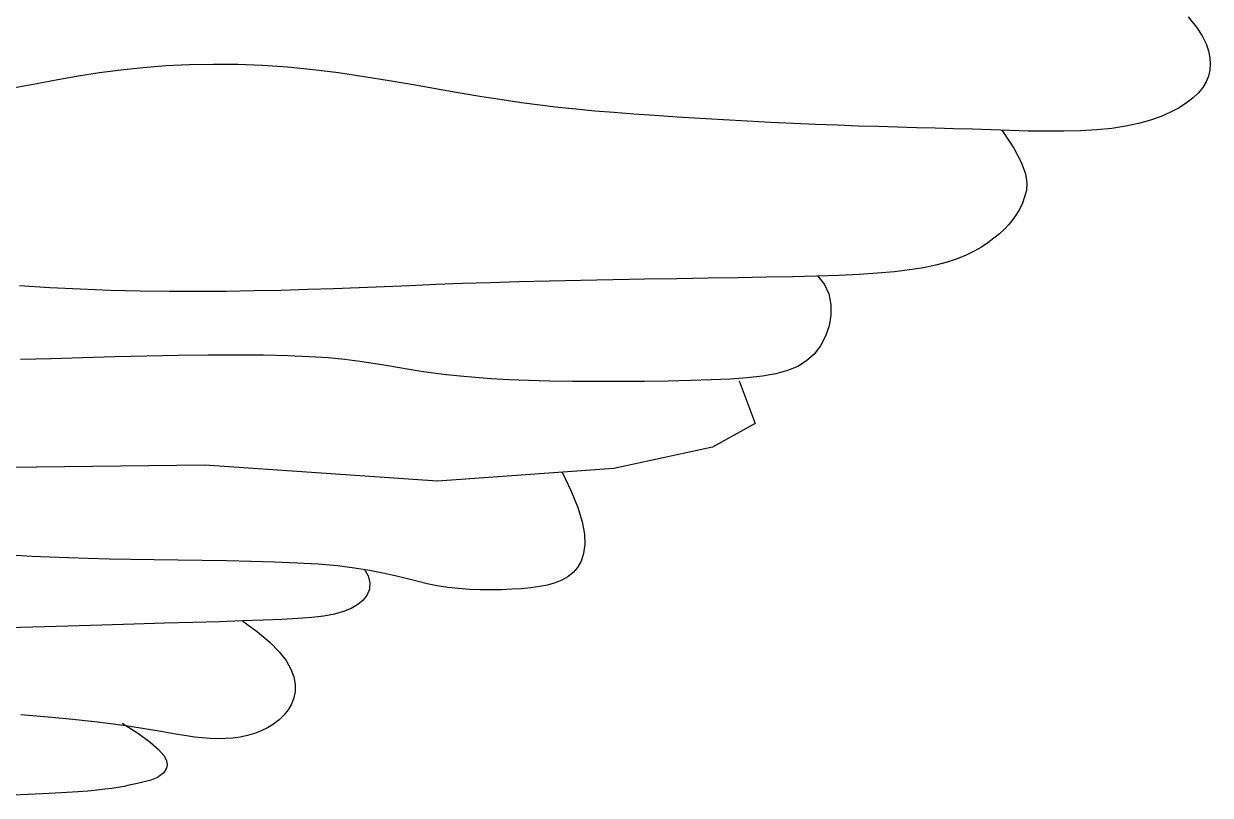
# Paper-space layout 'A0' of a CAD drawing. Header units: millimetres. Extents: x -364 to 825, y -1 to 840.
# Drawn here: x 657.556 to 659.786, y 93.466 to 94.917 of the extents above; entities that cross this region are included whole.
import ezdxf

# ---------------------------------------------------------------- set-up
doc = ezdxf.new("R2010")
doc.units = ezdxf.units.MM
doc.layers.add('ARQ_Vista 01', color=1, linetype='Continuous')

# ---------------------------------------------------------------- blocks, each defined once
blk = doc.blocks.new('BRASÃO ESTADO PARANÁ')
at = {"layer": 'ARQ_Vista 01'}
for points in [[(3432.457, -30990.744), (3432.694, -30991.036), (3432.858, -30991.288), (3432.966, -30991.51), (3433.032, -30991.713), (3433.071, -30991.905), (3433.084, -30992.088), (3433.071, -30992.264), (3433.031, -30992.432), (3432.965, -30992.594), (3432.87, -30992.75), (3432.747, -30992.9), (3432.595, -30993.047), (3432.413, -30993.189), (3432.202, -30993.325), (3431.96, -30993.454), (3431.688, -30993.573), (3431.385, -30993.68), (3431.051, -30993.774), (3430.686, -30993.853), (3430.288, -30993.914), (3429.86, -30993.956), (3429.404, -30993.982), (3428.925, -30993.995), (3428.427, -30993.995), (3427.914, -30993.988), (3427.392, -30993.974), (3426.864, -30993.957), (3426.335, -30993.939), (3425.808, -30993.923), (3425.28, -30993.908), (3424.748, -30993.893), (3424.207, -30993.879), (3423.655, -30993.863), (3423.088, -30993.845), (3422.501, -30993.825), (3421.89, -30993.802), (3421.255, -30993.774), (3420.601, -30993.743), (3419.936, -30993.709), (3419.267, -30993.672), (3418.604, -30993.633), (3417.953, -30993.592), (3417.323, -30993.55), (3416.722, -30993.508), (3416.154, -30993.464), (3415.614, -30993.419), (3415.091, -30993.37), (3414.577, -30993.316), (3414.061, -30993.255), (3413.534, -30993.185), (3412.987, -30993.105), (3412.41, -30993.013), (3411.796, -30992.909), (3411.149, -30992.795), (3410.474, -30992.676), (3409.778, -30992.558), (3409.067, -30992.445), (3408.346, -30992.34), (3407.621, -30992.25), (3406.899, -30992.178), (3406.185, -30992.129), (3405.481, -30992.101), (3404.788, -30992.095), (3404.109, -30992.108), (3403.445, -30992.14), (3402.797, -30992.189), (3402.167, -30992.255), (3401.557, -30992.336), (3400.965, -30992.431), (3400.379, -30992.536), (3399.782, -30992.649), (3399.158, -30992.765)], [(3427.172, -30993.965), (3427.505, -30994.47), (3427.719, -30994.875), (3427.836, -30995.199), (3427.877, -30995.458), (3427.864, -30995.672), (3427.816, -30995.858), (3427.752, -30996.031), (3427.676, -30996.194), (3427.587, -30996.349), (3427.484, -30996.497), (3427.369, -30996.638), (3427.24, -30996.774), (3427.098, -30996.905), (3426.943, -30997.033), (3426.774, -30997.159), (3426.588, -30997.281), (3426.382, -30997.398), (3426.154, -30997.509), (3425.899, -30997.613), (3425.614, -30997.708), (3425.297, -30997.793), (3424.944, -30997.868), (3424.552, -30997.93), (3424.119, -30997.981), (3423.64, -30998.023), (3423.115, -30998.057), (3422.539, -30998.084), (3421.91, -30998.106), (3421.226, -30998.124), (3420.483, -30998.139), (3419.681, -30998.154), (3418.832, -30998.167), (3417.947, -30998.181), (3417.041, -30998.195), (3416.127, -30998.21), (3415.217, -30998.227), (3414.325, -30998.246), (3413.464, -30998.267), (3412.643, -30998.292), (3411.859, -30998.319), (3411.103, -30998.348), (3410.368, -30998.378), (3409.645, -30998.408), (3408.926, -30998.437), (3408.203, -30998.464), (3407.469, -30998.489), (3406.717, -30998.51), (3405.947, -30998.527), (3405.16, -30998.539), (3404.357, -30998.544), (3403.54, -30998.542), (3402.709, -30998.531), (3401.866, -30998.51), (3401.013, -30998.479), (3400.151, -30998.436), (3399.288, -30998.382)], [(3421.95, -30998.105), (3422.138, -30998.342), (3422.259, -30998.613), (3422.317, -30998.907), (3422.317, -30999.211), (3422.265, -30999.516), (3422.165, -30999.81), (3422.023, -31000.081), (3421.842, -31000.318), (3421.627, -31000.514), (3421.376, -31000.669), (3421.085, -31000.79), (3420.752, -31000.881), (3420.372, -31000.947), (3419.944, -31000.995), (3419.462, -31001.028), (3418.925, -31001.051), (3418.332, -31001.07), (3417.695, -31001.085), (3417.026, -31001.095), (3416.342, -31001.1), (3415.657, -31001.1), (3414.984, -31001.095), (3414.338, -31001.085), (3413.734, -31001.069), (3413.182, -31001.047), (3412.679, -31001.02), (3412.22, -31000.987), (3411.798, -31000.95), (3411.406, -31000.908), (3411.039, -31000.862), (3410.69, -31000.811), (3410.352, -31000.757), (3410.02, -31000.7), (3409.681, -31000.641), (3409.326, -31000.583), (3408.943, -31000.527), (3408.52, -31000.476), (3408.047, -31000.43), (3407.513, -31000.393), (3406.905, -31000.367), (3406.218, -31000.351), (3405.46, -31000.347), (3404.645, -31000.351), (3403.787, -31000.362), (3402.899, -31000.38), (3401.994, -31000.401), (3401.087, -31000.425), (3400.19, -31000.45), (3399.315, -31000.474)], [(3419.714, -31001.077), (3420.17, -31002.291), (3418.953, -31002.962), (3416.161, -31003.563), (3411.155, -31003.928), (3404.552, -31003.476), (3393.387, -31003.601), (3383.772, -31003.833), (3379.093, -31003.926), (3377.211, -31003.53), (3376.418, -31002.742)], [(3414.686, -31003.671), (3414.947, -31004.206), (3415.135, -31004.674), (3415.257, -31005.08), (3415.32, -31005.43), (3415.331, -31005.729), (3415.298, -31005.982), (3415.226, -31006.195), (3415.125, -31006.373), (3414.998, -31006.521), (3414.849, -31006.642), (3414.678, -31006.74), (3414.487, -31006.817), (3414.276, -31006.876), (3414.047, -31006.921), (3413.801, -31006.954), (3413.538, -31006.979), (3413.26, -31006.997), (3412.969, -31007.01), (3412.67, -31007.015), (3412.365, -31007.012), (3412.057, -31006.999), (3411.748, -31006.976), (3411.444, -31006.942), (3411.146, -31006.896), (3410.855, -31006.837), (3410.565, -31006.769), (3410.265, -31006.694), (3409.948, -31006.616), (3409.603, -31006.537), (3409.221, -31006.462), (3408.793, -31006.393), (3408.31, -31006.333), (3407.765, -31006.286), (3407.168, -31006.25), (3406.529, -31006.223), (3405.859, -31006.203), (3405.171, -31006.189), (3404.475, -31006.178), (3403.783, -31006.17), (3403.107, -31006.161), (3402.456, -31006.15), (3401.833, -31006.138), (3401.24, -31006.123), (3400.677, -31006.106), (3400.147, -31006.087), (3399.651, -31006.065), (3399.19, -31006.041)], [(3409.067, -31006.411), (3409.186, -31006.617), (3409.236, -31006.81), (3409.225, -31006.99), (3409.16, -31007.154), (3409.046, -31007.302), (3408.89, -31007.432), (3408.7, -31007.541), (3408.48, -31007.63), (3408.225, -31007.701), (3407.929, -31007.756), (3407.587, -31007.798), (3407.191, -31007.83), (3406.736, -31007.855), (3406.215, -31007.876), (3405.621, -31007.895), (3404.952, -31007.916), (3404.211, -31007.938), (3403.405, -31007.962), (3402.54, -31007.987), (3401.624, -31008.013), (3400.662, -31008.04), (3399.663, -31008.068), (3398.631, -31008.097)], [(3405.623, -31007.902), (3406.047, -31008.208), (3406.389, -31008.496), (3406.656, -31008.767), (3406.855, -31009.021), (3406.992, -31009.26), (3407.076, -31009.485), (3407.112, -31009.696), (3407.108, -31009.895), (3407.071, -31010.082), (3407.005, -31010.256), (3406.911, -31010.419), (3406.794, -31010.567), (3406.656, -31010.702), (3406.5, -31010.822), (3406.33, -31010.927), (3406.148, -31011.017), (3405.957, -31011.09), (3405.759, -31011.147), (3405.554, -31011.19), (3405.345, -31011.219), (3405.131, -31011.236), (3404.914, -31011.24), (3404.696, -31011.234), (3404.476, -31011.217), (3404.256, -31011.191), (3404.026, -31011.157), (3403.779, -31011.115), (3403.505, -31011.067), (3403.195, -31011.013), (3402.84, -31010.954), (3402.432, -31010.892), (3401.96, -31010.827), (3401.417, -31010.76), (3400.799, -31010.692), (3400.102, -31010.626), (3399.323, -31010.562)], [(3402.207, -31010.799), (3402.662, -31011.088), (3403, -31011.334), (3403.236, -31011.542), (3403.385, -31011.716), (3403.462, -31011.86), (3403.483, -31011.979), (3403.462, -31012.077), (3403.416, -31012.159), (3403.355, -31012.227), (3403.284, -31012.285), (3403.203, -31012.335), (3403.113, -31012.376), (3403.014, -31012.412), (3402.907, -31012.444), (3402.792, -31012.473), (3402.671, -31012.502), (3402.542, -31012.531), (3402.405, -31012.56), (3402.255, -31012.59), (3402.09, -31012.619), (3401.908, -31012.647), (3401.706, -31012.674), (3401.479, -31012.7), (3401.227, -31012.725), (3400.946, -31012.747), (3400.636, -31012.768), (3400.297, -31012.788), (3399.929, -31012.807), (3399.533, -31012.825), (3399.108, -31012.844)]]:
    blk.add_lwpolyline(points, dxfattribs=at)

psp = doc.layouts.new('A0')

# ---------------------------------------------------------------- block references
at = {"layer": 'ARQ_Vista 01', "xscale": 0.06623285758541897, "yscale": 0.06623285759997088, "zscale": 0.0662328576}
psp.add_blockref('BRASÃO ESTADO PARANÁ', (432.403, 2147.5357), dxfattribs=at)

doc.saveas('drawing.dxf')
